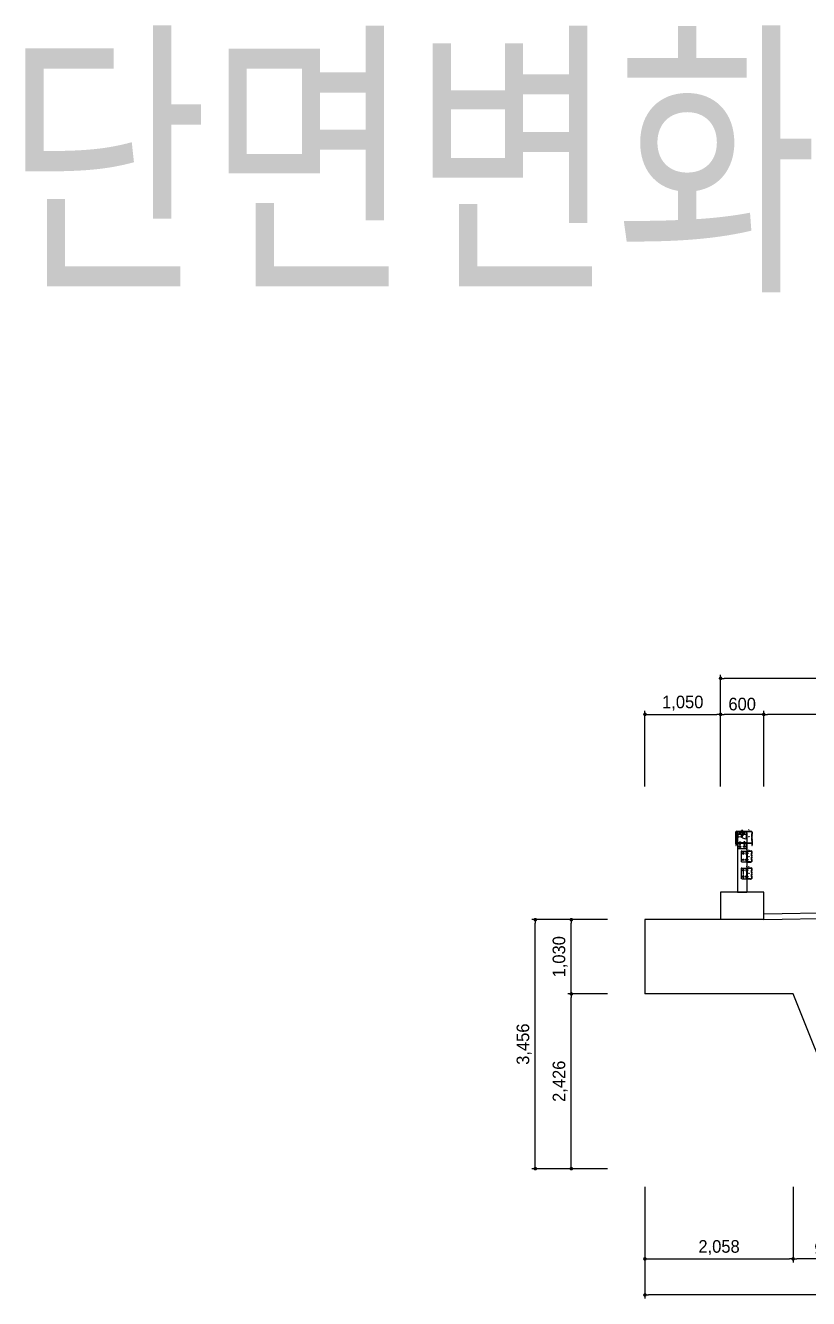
# Model space of a CAD drawing. Header units: millimetres. Extents: x 4807 to 36159, y 15286 to 32954.
# Drawn here: x 4807 to 15680, y 15286 to 32954 of the extents above; entities that cross this region are included whole.
import ezdxf
from ezdxf.enums import TextEntityAlignment as Align

# ---------------------------------------------------------------- set-up
doc = ezdxf.new("R2010")
doc.units = ezdxf.units.MM
doc.linetypes.add('CENTER', pattern=[2, 1.25, -0.25, 0.25, -0.25])
doc.linetypes.add('CENTER2', pattern=[1.125, 0.75, -0.125, 0.125, -0.125])
for name, color, linetype in [('3', 3, 'Continuous'), ('7', 7, 'Continuous'), ('DIM', 1, 'Continuous'), ('DIM1', 1, 'Continuous'), ('T25', 7, 'Continuous')]:
    doc.layers.add(name, color=color, linetype=linetype)
doc.styles.add('HY중고딕', font='H2GTRM_0.TTF')
doc.styles.add('돋움', font='Dotum.ttf')
doc.dimstyles.new('일반도면_0050', dxfattribs={"dimtxt": 175, "dimasz": 50, "dimexe": 50, "dimexo": 0, "dimgap": 50, "dimtad": 1, "dimdec": 0, "dimzin": 0, "dimdsep": 46, "dimlunit": 6, "dimtxsty": 'HY중고딕', "dimblk": 'DOT', "dimcen": -250, "dimclrd": 1, "dimclre": 1, "dimclrt": 7, "dimadec": 8, "dimazin": 0, "dimtfac": 1, "dimtdec": 4, "dimtix": 1, "dimtmove": 2, "dimatfit": 3, "dimfxl": 1, "dimfrac": 2, "dimtolj": 1, "dimtzin": 0, "dimarcsym": 0})

# ---------------------------------------------------------------- blocks, each defined once
blk = doc.blocks.new('*X45')
at = {"color": 0}
for p, q in [((108.8, 286.8), (109.4, 287.5)), ((108.8, 286.9), (109.3, 287.5)), ((108.8, 287.1), (109.1, 287.5)), ((108.9, 286.7), (109.6, 287.4)), ((108.9, 286.6), (109.6, 287.3)), ((109.1, 286.5), (109.7, 287.2)), ((109.2, 286.5), (109.8, 287.1)), ((109.4, 286.5), (109.7, 286.9))]:
    blk.add_line(p, q, dxfattribs=at)
blk = doc.blocks.new('*X46')
at = {"color": 0}
for p, q in [((108.8, 286.8), (109.4, 287.5)), ((108.8, 286.9), (109.3, 287.5)), ((108.8, 287.1), (109.1, 287.5)), ((108.9, 286.7), (109.6, 287.4)), ((108.9, 286.6), (109.6, 287.3)), ((109.1, 286.5), (109.7, 287.2)), ((109.2, 286.5), (109.8, 287.1)), ((109.4, 286.5), (109.7, 286.9))]:
    blk.add_line(p, q, dxfattribs=at)
blk = doc.blocks.new('_Dot')
at = {"layer": 'DIM'}
blk.add_line((0, 0), (-1, 0), dxfattribs=at)
at = {"layer": 'DIM', "const_width": 0.5}
blk.add_lwpolyline([(-0.25, 0, 1), (0.25, 0, 1)], format="xyb", close=True, dxfattribs=at)
blk = doc.blocks.new('*D90')
at = {"layer": 'DEFPOINTS', "color": 0, "transparency": 16777216}
for p in [(14458, 23893), (14458, 23393), (28458, 23393)]:
    blk.add_point(p, dxfattribs=at)
at = {"layer": 'DIM1', "color": 1, "lineweight": -2, "transparency": 16777216}
for p, q in [((14458, 23393), (14458, 23943)), ((28408, 23893), (14508, 23893)), ((28458, 23393), (28458, 23943))]:
    blk.add_line(p, q, dxfattribs=at)
at = {"layer": 'DIM1', "color": 1, "lineweight": -2, "transparency": 16777216, "xscale": 50, "yscale": 50, "zscale": 50, "rotation": 180}
blk.add_blockref('_Dot', (14458, 23893), dxfattribs=at)
at = {"layer": 'DIM1', "color": 1, "lineweight": -2, "transparency": 16777216, "xscale": 50, "yscale": 50, "zscale": 50}
blk.add_blockref('_Dot', (28458, 23893), dxfattribs=at)
at = {"layer": 'DIM1', "color": 7, "transparency": 16777216, "insert": (21458, 24049), "char_height": 175, "attachment_point": 5, "style": 'HY중고딕'}
blk.add_mtext('\\A1;14,000', dxfattribs=at)
blk = doc.blocks.new('*D96')
at = {"layer": 'DEFPOINTS', "color": 0, "transparency": 16777216}
for p in [(15058, 23393), (15058, 22393), (17058, 22393)]:
    blk.add_point(p, dxfattribs=at)
at = {"layer": 'DIM1', "color": 1, "lineweight": -2, "transparency": 16777216}
for p, q in [((15058, 22393), (15058, 23443)), ((17008, 23393), (15108, 23393)), ((17058, 22393), (17058, 23443))]:
    blk.add_line(p, q, dxfattribs=at)
at = {"layer": 'DIM1', "color": 1, "lineweight": -2, "transparency": 16777216, "xscale": 50, "yscale": 50, "zscale": 50, "rotation": 180}
blk.add_blockref('_Dot', (15058, 23393), dxfattribs=at)
at = {"layer": 'DIM1', "color": 1, "lineweight": -2, "transparency": 16777216, "xscale": 50, "yscale": 50, "zscale": 50}
blk.add_blockref('_Dot', (17058, 23393), dxfattribs=at)
at = {"layer": 'DIM1', "color": 7, "transparency": 16777216, "insert": (16058, 23549), "char_height": 175, "attachment_point": 5, "style": 'HY중고딕'}
blk.add_mtext('\\A1;2,000', dxfattribs=at)
blk = doc.blocks.new('*D98')
at = {"layer": 'DEFPOINTS', "color": 0, "transparency": 16777216}
for p in [(14458, 23393), (14458, 22393), (15058, 22393)]:
    blk.add_point(p, dxfattribs=at)
at = {"layer": 'DIM1', "color": 1, "lineweight": -2, "transparency": 16777216}
for p, q in [((14458, 22393), (14458, 23443)), ((15008, 23393), (14508, 23393)), ((15058, 22393), (15058, 23443))]:
    blk.add_line(p, q, dxfattribs=at)
at = {"layer": 'DIM1', "color": 1, "lineweight": -2, "transparency": 16777216, "xscale": 50, "yscale": 50, "zscale": 50, "rotation": 180}
blk.add_blockref('_Dot', (14458, 23393), dxfattribs=at)
at = {"layer": 'DIM1', "color": 1, "lineweight": -2, "transparency": 16777216, "xscale": 50, "yscale": 50, "zscale": 50}
blk.add_blockref('_Dot', (15058, 23393), dxfattribs=at)
at = {"layer": 'DIM1', "color": 7, "transparency": 16777216, "insert": (14758, 23535), "char_height": 175, "attachment_point": 5, "style": 'HY중고딕'}
blk.add_mtext('\\A1;600', dxfattribs=at)
blk = doc.blocks.new('*D100')
at = {"layer": 'DEFPOINTS', "color": 0, "transparency": 16777216}
for p in [(14458, 23393), (13408, 22393), (14458, 22393)]:
    blk.add_point(p, dxfattribs=at)
at = {"layer": 'DIM1', "color": 1, "lineweight": -2, "transparency": 16777216}
for p, q in [((13408, 22393), (13408, 23443)), ((13458, 23393), (14408, 23393)), ((14458, 22393), (14458, 23443))]:
    blk.add_line(p, q, dxfattribs=at)
at = {"layer": 'DIM1', "color": 1, "lineweight": -2, "transparency": 16777216, "xscale": 50, "yscale": 50, "zscale": 50, "rotation": 180}
blk.add_blockref('_Dot', (13408, 23393), dxfattribs=at)
at = {"layer": 'DIM1', "color": 1, "lineweight": -2, "transparency": 16777216, "xscale": 50, "yscale": 50, "zscale": 50}
blk.add_blockref('_Dot', (14458, 23393), dxfattribs=at)
at = {"layer": 'DIM1', "color": 7, "transparency": 16777216, "insert": (13933, 23549), "char_height": 175, "attachment_point": 5, "style": 'HY중고딕'}
blk.add_mtext('\\A1;1,050', dxfattribs=at)
blk = doc.blocks.new('*D101')
at = {"layer": 'DEFPOINTS', "color": 0, "transparency": 16777216}
for p in [(13408, 15836), (29508, 15836), (13408, 15336)]:
    blk.add_point(p, dxfattribs=at)
at = {"layer": 'DIM1', "color": 1, "lineweight": -2, "transparency": 16777216}
for p, q in [((13408, 15836), (13408, 15286)), ((29508, 15836), (29508, 15286)), ((29458, 15336), (13458, 15336))]:
    blk.add_line(p, q, dxfattribs=at)
at = {"layer": 'DIM1', "color": 1, "lineweight": -2, "transparency": 16777216, "xscale": 50, "yscale": 50, "zscale": 50, "rotation": 180}
blk.add_blockref('_Dot', (13408, 15336), dxfattribs=at)
at = {"layer": 'DIM1', "color": 1, "lineweight": -2, "transparency": 16777216, "xscale": 50, "yscale": 50, "zscale": 50}
blk.add_blockref('_Dot', (29508, 15336), dxfattribs=at)
at = {"layer": 'DIM1', "color": 7, "transparency": 16777216, "insert": (21458, 15493), "char_height": 175, "attachment_point": 5, "style": 'HY중고딕'}
blk.add_mtext('\\A1;16,100', dxfattribs=at)
blk = doc.blocks.new('*D104')
at = {"layer": 'DEFPOINTS', "color": 0, "transparency": 16777216}
for p in [(15466, 16836), (16436, 16836), (15466, 15836)]:
    blk.add_point(p, dxfattribs=at)
at = {"layer": 'DIM1', "color": 1, "lineweight": -2, "transparency": 16777216}
for p, q in [((15466, 16836), (15466, 15786)), ((16436, 16836), (16436, 15786)), ((16386, 15836), (15516, 15836))]:
    blk.add_line(p, q, dxfattribs=at)
at = {"layer": 'DIM1', "color": 1, "lineweight": -2, "transparency": 16777216, "xscale": 50, "yscale": 50, "zscale": 50, "rotation": 180}
blk.add_blockref('_Dot', (15466, 15836), dxfattribs=at)
at = {"layer": 'DIM1', "color": 1, "lineweight": -2, "transparency": 16777216, "xscale": 50, "yscale": 50, "zscale": 50}
blk.add_blockref('_Dot', (16436, 15836), dxfattribs=at)
at = {"layer": 'DIM1', "color": 7, "transparency": 16777216, "insert": (15951, 15978), "char_height": 175, "attachment_point": 5, "style": 'HY중고딕'}
blk.add_mtext('\\A1;970', dxfattribs=at)
blk = doc.blocks.new('*D106')
at = {"layer": 'DEFPOINTS', "color": 0, "transparency": 16777216}
for p in [(13408, 16836), (15466, 16836), (15466, 15836)]:
    blk.add_point(p, dxfattribs=at)
at = {"layer": 'DIM1', "color": 1, "lineweight": -2, "transparency": 16777216}
for p, q in [((13408, 16836), (13408, 15786)), ((15466, 16836), (15466, 15786)), ((13458, 15836), (15416, 15836))]:
    blk.add_line(p, q, dxfattribs=at)
at = {"layer": 'DIM1', "color": 1, "lineweight": -2, "transparency": 16777216, "xscale": 50, "yscale": 50, "zscale": 50, "rotation": 180}
blk.add_blockref('_Dot', (13408, 15836), dxfattribs=at)
at = {"layer": 'DIM1', "color": 1, "lineweight": -2, "transparency": 16777216, "xscale": 50, "yscale": 50, "zscale": 50}
blk.add_blockref('_Dot', (15466, 15836), dxfattribs=at)
at = {"layer": 'DIM1', "color": 7, "transparency": 16777216, "insert": (14437, 15993), "char_height": 175, "attachment_point": 5, "style": 'HY중고딕'}
blk.add_mtext('\\A1;2,058', dxfattribs=at)
blk = doc.blocks.new('*D122')
at = {"layer": 'DEFPOINTS', "color": 0, "transparency": 16777216}
for p in [(12386, 20544), (12886, 20544), (12886, 19514)]:
    blk.add_point(p, dxfattribs=at)
at = {"layer": 'DIM1', "color": 1, "lineweight": -2, "transparency": 16777216}
for p, q in [((12886, 20544), (12336, 20544)), ((12386, 19564), (12386, 20494)), ((12886, 19514), (12336, 19514))]:
    blk.add_line(p, q, dxfattribs=at)
at = {"layer": 'DIM1', "color": 1, "lineweight": -2, "transparency": 16777216, "xscale": 50, "yscale": 50, "zscale": 50}
for p, rotation in [((12386, 20544), 90), ((12386, 19514), 270)]:
    blk.add_blockref('_Dot', p, dxfattribs=dict(at, rotation=rotation))
at = {"layer": 'DIM1', "color": 7, "transparency": 16777216, "insert": (12230, 20029), "char_height": 175, "attachment_point": 5, "rotation": 90, "style": 'HY중고딕'}
blk.add_mtext('\\A1;1,030', dxfattribs=at)
blk = doc.blocks.new('*D123')
at = {"layer": 'DEFPOINTS', "color": 0, "transparency": 16777216}
for p in [(12386, 19514), (12886, 19514), (12886, 17088)]:
    blk.add_point(p, dxfattribs=at)
at = {"layer": 'DIM1', "color": 1, "lineweight": -2, "transparency": 16777216}
for p, q in [((12886, 19514), (12336, 19514)), ((12386, 17138), (12386, 19464)), ((12886, 17088), (12336, 17088))]:
    blk.add_line(p, q, dxfattribs=at)
at = {"layer": 'DIM1', "color": 1, "lineweight": -2, "transparency": 16777216, "xscale": 50, "yscale": 50, "zscale": 50}
for p, rotation in [((12386, 19514), 90), ((12386, 17088), 270)]:
    blk.add_blockref('_Dot', p, dxfattribs=dict(at, rotation=rotation))
at = {"layer": 'DIM1', "color": 7, "transparency": 16777216, "insert": (12230, 18301), "char_height": 175, "attachment_point": 5, "rotation": 90, "style": 'HY중고딕'}
blk.add_mtext('\\A1;2,426', dxfattribs=at)
blk = doc.blocks.new('*D124')
at = {"layer": 'DEFPOINTS', "color": 0, "transparency": 16777216}
for p in [(11886, 20544), (12386, 20544), (12386, 17088)]:
    blk.add_point(p, dxfattribs=at)
at = {"layer": 'DIM1', "color": 1, "lineweight": -2, "transparency": 16777216}
for p, q in [((12386, 20544), (11836, 20544)), ((11886, 17138), (11886, 20494)), ((12386, 17088), (11836, 17088))]:
    blk.add_line(p, q, dxfattribs=at)
at = {"layer": 'DIM1', "color": 1, "lineweight": -2, "transparency": 16777216, "xscale": 50, "yscale": 50, "zscale": 50}
for p, rotation in [((11886, 20544), 90), ((11886, 17088), 270)]:
    blk.add_blockref('_Dot', p, dxfattribs=dict(at, rotation=rotation))
at = {"layer": 'DIM1', "color": 7, "transparency": 16777216, "insert": (11730, 18816), "char_height": 175, "attachment_point": 5, "rotation": 90, "style": 'HY중고딕'}
blk.add_mtext('\\A1;3,456', dxfattribs=at)

msp = doc.modelspace()

# ---------------------------------------------------------------- hatches: boundary and pattern name
at = {"layer": '7', "linetype": 'ByBlock'}
h = msp.add_hatch(dxfattribs=at)
h.set_pattern_fill('ANSI31', scale=120.05457, style=0)
h.set_pattern_definition([(45, (17398.594, 19832.351), (-10.611425, 10.611425), [])])
h.paths.add_polyline_path([(14812.6, 21667.2, 0.0362784), (14822.6, 21668.9), (14822.6, 21768), (14822.6, 21768), (14822.6, 21769), (14812.6, 21769)])
h.paths.add_polyline_path([(14700, 21769), (14695.5, 21769), (14692.5, 21769), (14692.5, 21768), (14692.5, 21682.6, -0.0376688), (14700, 21687.2), (14700, 21690.4)])

# ---------------------------------------------------------------- linework, layer by layer
for p, q in [((15057.6, 20924), (14457.6, 20924)), ((14457.6, 20924), (14457.6, 20544)), ((14692.5, 20924), (14822.6, 20924)), ((15057.6, 20544), (15057.6, 20924)), ((15057.6, 20624), (20807.6, 20739))]:
    msp.add_line(p, q)
at = {"layer": '3'}
for p, q in [((15057.6, 20544), (13407.6, 20544)), ((13407.6, 20544), (13407.6, 19514)), ((15057.6, 20544), (20807.6, 20659)), ((15465.6, 19514), (13407.6, 19514)), ((16435.8, 17088.3), (15465.6, 19514))]:
    msp.add_line(p, q, dxfattribs=at)
at = {"layer": '7', "color": 7}
for p, q in [((14667.5, 21756), (14667.5, 21610)), ((14672.5, 21753.8), (14672.5, 21615)), ((14688.6, 21763.8), (14682.5, 21763.8)), ((14685.5, 21774), (14879.6, 21774)), ((14688.6, 21763.8), (14690.2, 21763)), ((14692.3, 21769), (14822.6, 21769)), ((14692.3, 21769), (14692.3, 21764.4)), ((14692.5, 21769), (14692.5, 21629)), ((14700, 21769), (14700, 21690.4)), ((14714.5, 21764), (14798.6, 21764)), ((14746.6, 21774), (14746.6, 21780.2)), ((14765.8, 21782), (14749.3, 21782)), ((14751.6, 21755.5), (14751.6, 21764)), ((14753.1, 21754), (14751.6, 21755.5)), ((14763.6, 21755.5), (14751.6, 21755.5)), ((14752.1, 21780.2), (14752.1, 21774)), ((14753.1, 21754), (14753.1, 21764)), ((14762.1, 21754), (14753.1, 21754)), ((14762.1, 21754), (14762.1, 21764)), ((14763.6, 21755.5), (14762.1, 21754)), ((14763.1, 21780.2), (14763.1, 21774)), ((14763.6, 21755.5), (14763.6, 21764)), ((14768.6, 21774), (14768.6, 21780.2)), ((14812.6, 21769), (14812.6, 21667.2)), ((14822.6, 21769), (14822.6, 21764.4)), ((14822.6, 21768), (14822.6, 21629)), ((14839.6, 21769), (14826.7, 21763)), ((14839.6, 21769), (14879.6, 21769)), ((14892.6, 21756), (14892.6, 21734)), ((14897.6, 21756), (14897.6, 21734)), ((14667.5, 21610), (14668.7, 21576.3)), ((14673.5, 21598), (14673.5, 21576.4)), ((14678.5, 21609), (14886.6, 21609)), ((14679.5, 21604), (14885.6, 21604)), ((14692.5, 21624), (14692.5, 21609)), ((14692.5, 21604), (14692.5, 20924)), ((14700, 21729), (14812.6, 21729)), ((14702.5, 21613.3), (14812.6, 21613.3)), ((14716.8, 21604), (14716.8, 21597.8)), ((14719.5, 21596), (14736.1, 21596)), ((14721.8, 21622.7), (14723.3, 21624.2)), ((14721.8, 21622.7), (14721.8, 21613.3)), ((14721.8, 21622.7), (14733.8, 21622.7)), ((14722.3, 21597.8), (14722.3, 21604)), ((14723.3, 21624.2), (14723.3, 21613.3)), ((14723.3, 21624.2), (14732.3, 21624.2)), ((14732.3, 21624.2), (14732.3, 21613.3)), ((14732.3, 21624.2), (14733.8, 21622.7)), ((14733.3, 21597.8), (14733.3, 21604)), ((14733.8, 21622.7), (14733.8, 21613.3)), ((14738.8, 21604), (14738.8, 21597.8)), ((14754.8, 21686.9), (14754.8, 21706.3)), ((14760.8, 21683.2), (14760.8, 21706.7)), ((14776.8, 21604), (14776.8, 21597.8)), ((14796.1, 21596), (14779.6, 21596)), ((14783.3, 21624.2), (14781.8, 21622.7)), ((14781.8, 21622.7), (14781.8, 21613.3)), ((14793.8, 21622.7), (14781.8, 21622.7)), ((14782.3, 21597.8), (14782.3, 21604)), ((14783.3, 21624.2), (14783.3, 21613.3)), ((14792.3, 21624.2), (14783.3, 21624.2)), ((14792.3, 21624.2), (14792.3, 21613.3)), ((14793.8, 21622.7), (14792.3, 21624.2)), ((14793.3, 21597.8), (14793.3, 21604)), ((14793.8, 21622.7), (14793.8, 21613.3)), ((14798.8, 21604), (14798.8, 21597.8)), ((14812.6, 21613.3), (14812.6, 21609)), ((14812.6, 21604), (14812.6, 21552.9)), ((14822.6, 21624), (14822.6, 21609)), ((14822.6, 21604), (14822.6, 21403.9)), ((14822.6, 21598.9), (14822.6, 21552.9)), ((14822.6, 21598.9), (14822.6, 21552.9)), ((14822.6, 21598.9), (14822.6, 21552.9)), ((14822.6, 21598.9), (14822.6, 21552.9)), ((14891.6, 21598), (14891.6, 21576.4)), ((14892.6, 21644), (14892.6, 21615)), ((14897.6, 21610), (14896.4, 21576.3)), ((14897.6, 21644), (14897.6, 21610)), ((14702.5, 21533.3), (14812.8, 21533.3)), ((14742.5, 21494.7), (14742.5, 21366.7)), ((14755.1, 21494.7), (14742.5, 21494.7)), ((14755.1, 21494.7), (14822.6, 21494.7)), ((14809.7, 21366.4), (14809.7, 21382.9)), ((14809.9, 21473), (14809.9, 21456.4)), ((14810.1, 21494.7), (14820.1, 21494.7)), ((14817.6, 21385.7), (14811.6, 21385.7)), ((14811.6, 21380.2), (14817.6, 21380.2)), ((14817.6, 21475.7), (14811.8, 21475.7)), ((14811.8, 21470.2), (14817.6, 21470.2)), ((14811.8, 21459.2), (14817.6, 21459.2)), ((14817.6, 21453.7), (14811.8, 21453.7)), ((14817.6, 21494.7), (14817.6, 21366.7)), ((14822.6, 21512.7), (14822.6, 21366.7)), ((14822.6, 21396.9), (14822.6, 21250.8)), ((14829.6, 21492.7), (14829.6, 21346.6)), ((14835.1, 21470.7), (14829.6, 21470.7)), ((14836.6, 21469.2), (14829.6, 21469.2)), ((14836.6, 21460.2), (14829.6, 21460.2)), ((14835.1, 21458.7), (14829.6, 21458.7)), ((14835, 21380.7), (14829.6, 21380.7)), ((14836.5, 21379.2), (14829.6, 21379.2)), ((14836.5, 21379.2), (14835, 21380.7)), ((14835, 21368.7), (14835, 21380.7)), ((14835.1, 21470.7), (14835.1, 21458.7)), ((14835.1, 21470.7), (14836.6, 21469.2)), ((14836.6, 21460.2), (14835.1, 21458.7)), ((14836.5, 21370.2), (14836.5, 21379.2)), ((14836.6, 21469.2), (14836.6, 21460.2)), ((14742.5, 21359.7), (14742.5, 21344.6)), ((14755.1, 21344.6), (14742.5, 21344.6)), ((14742.5, 21260.6), (14742.5, 21132.5)), ((14755.1, 21260.6), (14742.5, 21260.6)), ((14755.1, 21344.6), (14812.6, 21344.6)), ((14755.1, 21260.6), (14822.6, 21260.6)), ((14809.9, 21238.9), (14809.9, 21222.3)), ((14810.1, 21260.6), (14820.1, 21260.6)), ((14811.6, 21369.2), (14817.6, 21369.2)), ((14817.6, 21363.7), (14811.6, 21363.7)), ((14817.6, 21241.6), (14811.8, 21241.6)), ((14811.8, 21236.1), (14817.6, 21236.1)), ((14811.8, 21225.1), (14817.6, 21225.1)), ((14817.6, 21219.6), (14811.8, 21219.6)), ((14812.6, 21344.6), (14822.6, 21344.6)), ((14817.6, 21366.7), (14817.6, 21359.7)), ((14817.6, 21359.7), (14817.6, 21344.6)), ((14817.6, 21260.6), (14817.6, 21132.5)), ((14822.6, 21278.6), (14822.6, 21132.5)), ((14822.6, 21243.8), (14822.6, 20924)), ((14836.5, 21370.2), (14829.6, 21370.2)), ((14835, 21368.7), (14829.6, 21368.7)), ((14829.6, 21258.6), (14829.6, 21112.5)), ((14835.1, 21236.6), (14829.6, 21236.6)), ((14836.6, 21235.1), (14829.6, 21235.1)), ((14836.6, 21226.1), (14829.6, 21226.1)), ((14835.1, 21224.6), (14829.6, 21224.6)), ((14835, 21368.7), (14836.5, 21370.2)), ((14835.1, 21236.6), (14836.6, 21235.1)), ((14835.1, 21236.6), (14835.1, 21224.6)), ((14836.6, 21226.1), (14835.1, 21224.6)), ((14836.6, 21235.1), (14836.6, 21226.1)), ((14742.5, 21125.5), (14742.5, 21110.5)), ((14755.1, 21110.5), (14812.6, 21110.5)), ((14809.7, 21132.3), (14809.7, 21148.8)), ((14817.6, 21151.6), (14811.6, 21151.6)), ((14811.6, 21146.1), (14817.6, 21146.1)), ((14811.6, 21135.1), (14817.6, 21135.1)), ((14817.6, 21129.5), (14811.6, 21129.5)), ((14812.6, 21110.5), (14822.6, 21110.5)), ((14817.6, 21132.5), (14817.6, 21125.5)), ((14817.6, 21125.5), (14817.6, 21110.5)), ((14835, 21146.6), (14829.6, 21146.6)), ((14836.5, 21145.1), (14829.6, 21145.1)), ((14836.5, 21136.1), (14829.6, 21136.1)), ((14835, 21134.6), (14829.6, 21134.6)), ((14835, 21134.6), (14835, 21146.6)), ((14836.5, 21145.1), (14835, 21146.6)), ((14835, 21134.6), (14836.5, 21136.1)), ((14836.5, 21136.1), (14836.5, 21145.1))]:
    msp.add_line(p, q, dxfattribs=at)
at = {"layer": '7', "color": 7, "linetype": 'ByBlock'}
for p, q in [((14707.5, 21764), (14700, 21764)), ((14714.5, 21764), (14707.5, 21764)), ((14798.6, 21764), (14805.1, 21764)), ((14805.1, 21764), (14812.6, 21764)), ((14822.6, 21769), (14824.6, 21769)), ((14824.6, 21764.4), (14824.6, 21769)), ((14871.1, 21774), (14873.3, 21774)), ((14692.5, 21629), (14692.5, 21624)), ((14700, 21690.4), (14700, 21687.2)), ((14702.5, 21609), (14702.5, 21613.3)), ((14702.5, 21533.3), (14702.5, 21604)), ((14714.5, 21729), (14707.5, 21729)), ((14798.6, 21729), (14805.1, 21729)), ((14812.6, 21598.9), (14812.6, 21604)), ((14822.6, 21629), (14822.6, 21624)), ((14812.6, 21552.9), (14812.6, 21533.3)), ((14822.6, 21540.8), (14822.6, 21541.8)), ((14822.6, 21512.7), (14822.6, 21519.7)), ((14874.2, 21499.7), (14885, 21499.7)), ((14886.7, 21410.1), (14886.3, 21409.6)), ((14887.7, 21430.5), (14888.3, 21429.5)), ((14888, 21469.3), (14888.1, 21469.4)), ((14894.4, 21433.1), (14893.2, 21434.9)), ((14742.5, 21366.7), (14742.5, 21359.7)), ((14822.6, 21366.7), (14822.6, 21359.7)), ((14874.2, 21339.6), (14822.6, 21339.6)), ((14822.6, 21278.6), (14822.6, 21285.6)), ((14874.2, 21346.6), (14829.6, 21346.6)), ((14874.2, 21346.6), (14878.7, 21346.6)), ((14874.2, 21339.6), (14879.7, 21339.7)), ((14874.2, 21265.6), (14885, 21265.6)), ((14888, 21235.2), (14888.1, 21235.3)), ((14893.7, 21376.3), (14894.2, 21375.7)), ((14742.5, 21132.5), (14742.5, 21125.5)), ((14822.6, 21132.5), (14822.6, 21125.5)), ((14874.2, 21105.5), (14822.6, 21105.5)), ((14874.2, 21112.5), (14829.6, 21112.5)), ((14874.2, 21112.5), (14878.7, 21112.5)), ((14874.2, 21105.5), (14879.7, 21105.6)), ((14886.7, 21176), (14886.3, 21175.5)), ((14887.7, 21196.4), (14888.3, 21195.4)), ((14894.4, 21199), (14893.2, 21200.8)), ((14893.7, 21142.1), (14894.2, 21141.6))]:
    msp.add_line(p, q, dxfattribs=at)
at = {"layer": '7', "color": 7, "linetype": 'CENTER', "ltscale": 0.2}
for p, q in [((14716, 21747.4), (14794.7, 21747.4)), ((14707.1, 21558.3), (14743.3, 21558.3)), ((14727.8, 21626.1), (14727.8, 21545)), ((14741.3, 21715.8), (14777.1, 21715.8)), ((14773.8, 21558.3), (14803.5, 21558.3)), ((14787.8, 21626.4), (14787.8, 21545)), ((14772.6, 21265), (14772.6, 21110.6))]:
    msp.add_line(p, q, dxfattribs=at)
at = {"layer": '7', "color": 7, "linetype": 'CENTER', "ltscale": 0.5}
msp.add_line((14732.5, 21758.5), (14732.5, 21736.6), dxfattribs=at)
at = {"layer": '7', "color": 7, "linetype": 'CENTER'}
msp.add_line((14782.6, 21758.5), (14782.6, 21736.6), dxfattribs=at)
at = {"layer": '7', "color": 7}
for points in [[(14727.8, 21569.3), (14718.3, 21563.8), (14718.3, 21552.8), (14727.8, 21547.3), (14737.3, 21552.8), (14737.3, 21563.8)], [(14757.4, 21726.8), (14767, 21721.3), (14767, 21710.3), (14757.4, 21704.8), (14747.9, 21710.3), (14747.9, 21721.3)], [(14787.8, 21569.3), (14797.3, 21563.8), (14797.3, 21552.8), (14787.8, 21547.3), (14778.3, 21552.8), (14778.3, 21563.8)], [(14772.6, 21475.7), (14763, 21470.2), (14763, 21459.2), (14772.6, 21453.7), (14782.1, 21459.2), (14782.1, 21470.2)], [(14772.6, 21363.7), (14763, 21369.2), (14763, 21380.2), (14772.6, 21385.7), (14782.1, 21380.2), (14782.1, 21369.2)], [(14772.6, 21241.6), (14763, 21236.1), (14763, 21225.1), (14772.6, 21219.6), (14782.1, 21225.1), (14782.1, 21236.1)], [(14772.6, 21129.5), (14763, 21135.1), (14763, 21146.1), (14772.6, 21151.6), (14782.1, 21146.1), (14782.1, 21135.1)]]:
    msp.add_lwpolyline(points, close=True, dxfattribs=at)
at = {"layer": '7', "color": 7, "linetype": 'CENTER2', "ltscale": 0.4}
for points in [[(14845.7, 21464.7), (14802.8, 21464.7), (14802, 21464.7)], [(14845.5, 21374.7), (14802.6, 21374.7), (14801.8, 21374.7)], [(14845.7, 21230.6), (14802.8, 21230.6), (14802, 21230.6)], [(14845.5, 21140.6), (14802.6, 21140.6), (14801.8, 21140.6)]]:
    msp.add_lwpolyline(points, dxfattribs=at)
at = {"layer": '7', "color": 7}
for points in [[(14822.6, 21499.7), (14874.2, 21499.7)], [(14829.6, 21492.7), (14883.1, 21492.7)], [(14822.6, 21265.6), (14874.2, 21265.6)], [(14829.6, 21258.6), (14883.1, 21258.6)]]:
    msp.add_lwpolyline(points, dxfattribs=at)
at = {"layer": '7', "color": 7, "linetype": 'ByBlock'}
for points in [[(14888.1, 21469.4, 0.414562), (14883.1, 21492.7, 0.414562)], [(14893.9, 21465.6, 0.4423824), (14885, 21499.7)], [(14888.1, 21235.3, 0.414562), (14883.1, 21258.6, 0.414562)], [(14893.9, 21231.5, 0.4423824), (14885, 21265.6)]]:
    msp.add_lwpolyline(points, format="xyb", dxfattribs=at)
for points in [[(14893.5, 21464.9), (14893.9, 21465.6)], [(14893.5, 21230.8), (14893.9, 21231.5)]]:
    msp.add_lwpolyline(points, dxfattribs=at)
at = {"layer": '7', "color": 7}
for centre, radius in [((14732.5, 21747.4), 4), ((14782.6, 21747.4), 4), ((14727.8, 21558.3), 9.53), ((14757.4, 21715.8), 9.53), ((14787.8, 21558.3), 9.53), ((14851, 21697.1), 3), ((14772.6, 21464.7), 9.53), ((14772.6, 21374.7), 9.53), ((14850.7, 21419.5), 3), ((14772.6, 21230.6), 9.53), ((14772.6, 21140.6), 9.53), ((14850.7, 21185.4), 3)]:
    msp.add_circle(centre, radius, dxfattribs=at)
for centre, radius, start, end in [((14685.5, 21756), 18, 90, 180), ((14682.5, 21753.8), 10, 90, 180), ((14690.8, 21764.4), 1.5, 245, 0), ((14732.5, 21747.4), 3.25, 251.95375, 200.83475), ((14749.3, 21779.1), 2.95, 21.30739, 158.69261), ((14757.6, 21773.1), 8.99, 52.27277, 127.72723), ((14765.8, 21779.1), 2.95, 21.30739, 158.69261), ((14782.6, 21747.4), 3.25, 251.95375, 200.83475), ((14826.1, 21764.4), 1.5, 180, 295), ((14879.6, 21756), 18, 0, 90), ((14879.6, 21756), 13, 0, 90), ((14857.6, 21734), 35, 340.52878, 0), ((14857.6, 21734), 40, 340.52878, 0), ((14671.1, 21576.4), 2.41, 182, 0), ((14678.5, 21615), 6, 180, 270), ((14679.5, 21598), 6, 90, 180), ((14726.9, 21635.1), 58.6, 52.29015, 125.87341), ((14719.5, 21598.9), 2.95, 201.30739, 338.69261), ((14727.8, 21605), 8.99, 232.27277, 307.72723), ((14736, 21598.9), 2.95, 201.30739, 338.69261), ((14805.6, 21736.9), 70.1, 232.29015, 284.03433), ((14779.6, 21598.9), 2.95, 201.30739, 338.69261), ((14787.8, 21605), 8.99, 232.27277, 307.72723), ((14796.1, 21598.9), 2.95, 201.30739, 338.69261), ((14885.6, 21598.1), 6, 0, 90), ((14886.6, 21615.1), 6, 270, 0), ((14900, 21719), 10, 160.52878, 199.47122), ((14900, 21689), 10, 160.52878, 199.47122), ((14900, 21659), 10, 160.52878, 199.47122), ((14857.6, 21704), 35, 340.52878, 19.47122), ((14857.6, 21674), 35, 340.52878, 19.47122), ((14857.6, 21644), 35, 0, 19.47122), ((14894, 21576.4), 2.41, 180, 358), ((14900, 21719), 5, 160.52878, 199.47122), ((14900, 21689), 5, 160.52878, 199.47122), ((14900, 21659), 5, 160.52878, 199.47122), ((14857.6, 21704), 40, 340.52878, 19.47122), ((14857.6, 21674), 40, 340.52878, 19.47122), ((14857.6, 21644), 40, 0, 19.47122), ((14812.7, 21382.9), 2.95, 111.30739, 248.69261), ((14818.7, 21374.7), 8.99, 142.27277, 217.72723), ((14812.8, 21473), 2.95, 111.30739, 248.69261), ((14818.9, 21464.7), 8.99, 142.27277, 217.72723), ((14812.8, 21456.4), 2.95, 111.30739, 248.69261), ((14812.7, 21366.4), 2.95, 111.30739, 248.69261), ((14812.8, 21238.8), 2.95, 111.30739, 248.69261), ((14818.9, 21230.6), 8.99, 142.27277, 217.72723), ((14812.8, 21222.3), 2.95, 111.30739, 248.69261), ((14812.7, 21148.8), 2.95, 111.30739, 248.69261), ((14818.7, 21140.6), 8.99, 142.27277, 217.72723), ((14812.7, 21132.3), 2.95, 111.30739, 248.69261)]:
    msp.add_arc(centre, radius, start, end, dxfattribs=at)
at = {"layer": '7', "color": 7, "linetype": 'ByBlock'}
for centre, radius, start, end in [((14911.6, 21392), 30.8, 145.0718, 221.25276), ((14911.9, 21449.7), 30.8, 140.52422, 218.40659), ((14873.8, 21421), 16.8, 319.99904, 30.56987), ((14911.6, 21392), 23.8, 145.0718, 221.25276), ((14911.9, 21449.7), 23.8, 140.52422, 218.40659), ((14873.8, 21421), 23.8, 319.99904, 30.56987), ((14874.1, 21362.8), 16.8, 285.96974, 32.6682), ((14874.1, 21362.8), 23.8, 283.62237, 32.6682), ((14911.9, 21215.6), 30.8, 140.52422, 218.40659), ((14911.9, 21215.6), 23.8, 140.52422, 218.40659), ((14874.1, 21128.7), 16.8, 285.96974, 32.6682), ((14874.1, 21128.7), 23.8, 283.62237, 32.6682), ((14911.6, 21157.9), 30.8, 145.0718, 221.25276), ((14873.8, 21186.9), 16.8, 319.99904, 30.56987), ((14911.6, 21157.9), 23.8, 145.0718, 221.25276), ((14873.8, 21186.9), 23.8, 319.99904, 30.56987)]:
    msp.add_arc(centre, radius, start, end, dxfattribs=at)

# ---------------------------------------------------------------- block references
at = {"layer": '7', "color": 7, "xscale": 6.002719894759274, "yscale": 6.002719894759274, "zscale": 6.002719894759274}
for name, p in [('*X45', (14195.4, 20067.4)), ('*X46', (14195.2, 19789.4)), ('*X46', (14195.2, 19555.2))]:
    msp.add_blockref(name, p, dxfattribs=at)

# ---------------------------------------------------------------- texts
at = {"layer": 'T25', "color": 6, "style": '돋움', "width": 0.75}
msp.add_text('단면변화부 1/2 지점 단면', height=3000, dxfattribs=at).set_placement((20502.7, 31069.8), align=Align.MIDDLE_CENTER)

# ---------------------------------------------------------------- dimensions: what is measured, and where the dimension line sits
at = {"layer": 'DIM1'}
for base, p1, p2, picture, middle in [((14457.6, 23892.5), (28457.6, 23392.5), (14457.6, 23392.5), '*D90', (21457.6, 24049.2)), ((14457.6, 23392.5), (15057.6, 22392.5), (14457.6, 22392.5), '*D98', (14757.6, 23534.7)), ((15057.6, 23392.5), (17057.6, 22392.5), (15057.6, 22392.5), '*D96', (16057.6, 23549.2)), ((15465.6, 15835.9), (16435.8, 16835.9), (15465.6, 16835.9), '*D104', (15950.7, 15978)), ((13407.6, 15335.9), (29507.6, 15835.9), (13407.6, 15835.9), '*D101', (21457.6, 15492.5))]:
    dim = msp.add_linear_dim(base=base, p1=p1, p2=p2, dimstyle='일반도면_0050', dxfattribs=at)
    dim.commit()
    dim.dimension.update_dxf_attribs({"geometry": picture, "text_midpoint": middle})
for base, p1, p2, angle, picture, middle in [((14457.6, 23392.5), (13407.6, 22392.5), (14457.6, 22392.5), 180, '*D100', (13932.6, 23549.2)), ((11886.4, 20544), (12386.4, 17088.3), (12386.4, 20544), 270, '*D124', (11729.7, 18816.2)), ((12386.4, 20544), (12886.4, 19514), (12886.4, 20544), 270, '*D122', (12229.7, 20029)), ((12386.4, 19514), (12886.4, 17088.3), (12886.4, 19514), 270, '*D123', (12229.7, 18301.2)), ((15465.6, 15835.9), (13407.6, 16835.9), (15465.6, 16835.9), 180, '*D106', (14436.6, 15992.5))]:
    dim = msp.add_linear_dim(base=base, p1=p1, p2=p2, angle=angle, dimstyle='일반도면_0050', dxfattribs=at)
    dim.commit()
    dim.dimension.update_dxf_attribs({"geometry": picture, "text_midpoint": middle})

doc.saveas('drawing.dxf')
